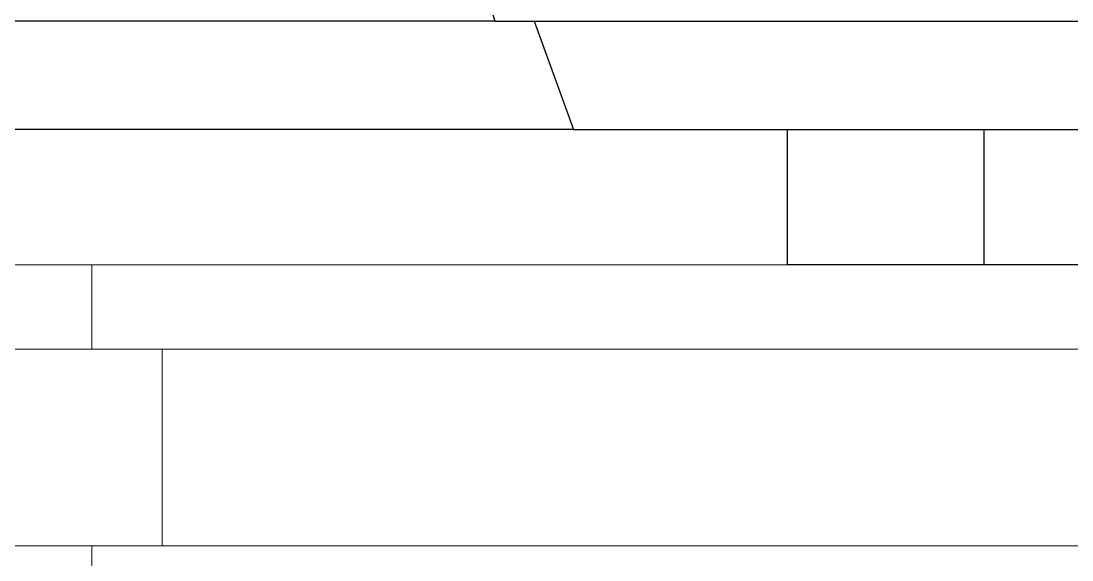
# Model space of a CAD drawing. Header units: inches. Extents: x 249 to 1192, y -18 to 440.
# Drawn here: x 616.286 to 620.026, y 243.549 to 245.467 of the extents above; entities that cross this region are included whole.
import ezdxf

# ---------------------------------------------------------------- set-up
doc = ezdxf.new("R2010")
doc.units = ezdxf.units.IN
doc.header["$MEASUREMENT"] = 0
doc.layers.add('ATAP', color=123, linetype='Continuous')
doc.layers.add('KOLOM', color=5, linetype='Continuous')
doc.layers.add('BALOK', color=3, linetype='Continuous', lineweight=20)

# ---------------------------------------------------------------- blocks, each defined once
blk = doc.blocks.new('TAMPAK SAMPING KANAN')
at = {"layer": 'ATAP'}
for points in [[(617.972, 245.4671), (644.7519, 245.4671), (644.7634, 245.5054), (617.9605, 245.5054), (617.972, 245.4671)], [(617.972, 245.4671), (608.9725, 245.4671)], [(618.1117, 245.4671), (618.2523, 245.0808), (644.4716, 245.0808), (644.6121, 245.4671)], [(618.2523, 245.0808), (609.2529, 245.0808)]]:
    blk.add_lwpolyline(points, dxfattribs=at)
blk.add_lwpolyline([(643.7122, 244.5992), (619.0132, 244.5992), (619.0132, 245.0808), (643.7122, 245.0808)], close=True, dxfattribs=at)
at = {"layer": 'BALOK'}
for points in [[(608.7099, 244.2992), (616.5377, 244.2992), (616.5377, 244.5992), (608.7099, 244.5992)], [(646.7617, 244.5992), (616.5377, 244.5992), (616.5377, 244.2992), (646.7617, 244.2992)], [(616.7877, 244.2992), (609.8122, 244.2992), (609.8122, 243.5992), (616.7877, 243.5992)], [(616.7877, 244.2992), (646.5117, 244.2992), (646.5117, 243.5992), (616.7877, 243.5992)], [(609.3625, 243.4992), (616.5377, 243.4992), (616.5377, 243.5992), (609.3625, 243.5992)], [(646.7617, 243.5992), (616.5377, 243.5992), (616.5377, 243.4992), (646.7617, 243.4992)]]:
    blk.add_lwpolyline(points, close=True, dxfattribs=at)
at = {"layer": 'KOLOM'}
blk.add_lwpolyline([(619.7127, 244.5992), (619.0132, 244.5992), (619.0132, 245.0808), (619.7127, 245.0808)], close=True, dxfattribs=at)

msp = doc.modelspace()

# ---------------------------------------------------------------- block references
at = {"layer": 'KOLOM'}
msp.add_blockref('TAMPAK SAMPING KANAN', (0, 0), dxfattribs=at)

doc.saveas('drawing.dxf')
